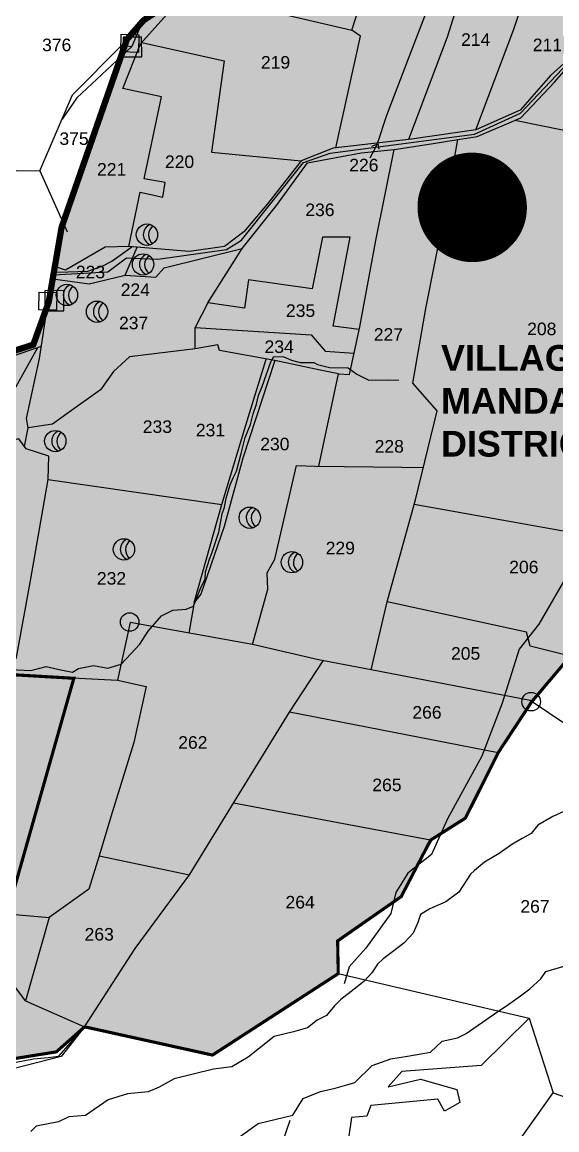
# Model space of a CAD drawing. Header units: inches. Extents: x 201585 to 225365, y 1598878 to 1613111.
# Drawn here: x 209596 to 210278, y 1604955 to 1606367 of the extents above; entities that cross this region are included whole.
import ezdxf
from ezdxf.enums import TextEntityAlignment as Align

# ---------------------------------------------------------------- set-up
doc = ezdxf.new("R2010")
doc.units = ezdxf.units.IN
doc.header["$LTSCALE"] = 15
doc.header["$MEASUREMENT"] = 0
doc.linetypes.add('DASHED2', pattern=[0.375, 0.25, -0.125])
for name, color, linetype in [('BOUNDRY STONES', 240, 'Continuous'), ('PLOT', 7, 'Continuous'), ('PLOTS', 7, 'Continuous'), ('PLOTS NO', 7, 'Continuous'), ('ROADS', 1, 'Continuous'), ('STREAMS', 4, 'Continuous'), ('TEXT', 1, 'Continuous'), ('text2', 7, 'Continuous'), ('VILLAGE BOUNDARY STONES', 1, 'Continuous'), ('VILLAGE BOUNDRY', 5, 'Continuous'), ('wells', 7, 'Continuous'), ('WUA13', 3, 'Continuous')]:
    doc.layers.add(name, color=color, linetype=linetype)
doc.styles.get("Standard").update_dxf_attribs({"font": 'arial.ttf'})

msp = doc.modelspace()

# ---------------------------------------------------------------- hatches: boundary and pattern name
at = {"layer": 'PLOTS NO', "true_color": 0x105689}
h = msp.add_hatch(color=146, dxfattribs=at)
h.dxf.hatch_style = 1
h.paths.add_polyline_path([(209676.1, 1605085.9), (209640, 1605054), (209519, 1605034.5), (209312.9, 1605047.3), (209238.2, 1605067.1), (209188.8, 1605091.7), (209160.8, 1605117.3), (209096.2, 1605164.8), (209109.1, 1605205), (209399.2, 1605104.8), (209456, 1605092.7), (209499.4, 1605199), (209514.3, 1605235.5), (209577.1, 1605229.5), (209662.3, 1605530.2), (209578.2, 1605535.1), (209556.8, 1605493.6), (209528.5, 1605497.7), (209461, 1605507.6), (209393.5, 1605517.5), (209260.9, 1605540.8), (209246.6, 1605541), (209289.8, 1605610.1), (209303.9, 1605624.8), (209316.8, 1605648.9), (209339.1, 1605820.3), (209345.1, 1605866.8), (209404, 1605877.4), (209437.7, 1605899.6), (209525.9, 1605926), (209611.7, 1605954.3), (209628.8, 1606004.8), (209636.8, 1606048.1), (209646.7, 1606105.1), (209659.8, 1606142.8), (209705.2, 1606273.3), (209730, 1606344.7), (209751.1, 1606368.9), (209806.9, 1606405.5), (209827.7, 1606479.1), (209879.7, 1606528.8), (209938.5, 1606622.6), (209966.9, 1606656.8), (210017.9, 1606704.4), (210055.8, 1606723.8), (210082.2, 1606748), (210108.4, 1606809.7), (210147.2, 1606913.4), (210183.9, 1607020.8), (210214.9, 1606982.5), (210298.6, 1606911.6), (210340.6, 1606862.4), (210429.5, 1606781.3), (210482.5, 1606736.3), (210574.9, 1606687.2), (210575.6, 1606670.4), (210578.1, 1606624.3), (210560.8, 1606533.1), (210544, 1606482.3), (210538.7, 1606466.3), (210535.3, 1606457), (210515, 1606401.6), (210493.1, 1606332.2), (210440.4, 1606197.6), (210432.5, 1606078.7), (210423.2, 1605819.7), (210423.4, 1605725.4), (210419.6, 1605694.3), (210403.4, 1605601.3), (210398.9, 1605532.3), (210295.3, 1605558.3), (210246.3, 1605500.4), (210203.4, 1605435.3), (210161.7, 1605352), (210117.1, 1605323.8), (210079.8, 1605251.9), (209998.7, 1605195.4), (209999.5, 1605153.7), (209839.1, 1605049.9)])
at = {"layer": 'PLOTS NO', "true_color": 0xafd9aa}
h = msp.add_hatch(dxfattribs=at)
h.set_pattern_fill('ANSI31', color=9)
h.set_pattern_definition([(45, (0, 0), (-0.088388347648, 0.088388347648), [])])
h.paths.add_polyline_path([(208994.5, 1604062.4), (208962.5, 1603927.4), (208927.7, 1603919.3), (208790.8, 1603935), (208688.9, 1603951.7), (208521.7, 1603996.6), (208430.3, 1604026.5), (208389.5, 1604029.4), (208303.1, 1604039.5), (208183.5, 1604076), (208068, 1604112.4), (208000.2, 1604139.5), (208025.4, 1604297.9), (208064.7, 1604545.2), (208145.6, 1604794.4), (208169.9, 1604846.5), (208194.2, 1604898.6), (208238.4, 1604962.7), (208285.4, 1605000.6), (208319.1, 1605021.8), (208434.6, 1605082.4), (208437.1, 1605090.6), (208394, 1605097.7), (208330, 1605090.8), (208292.6, 1605065.6), (208266.4, 1605072.3), (208212.8, 1605121.6), (208215.3, 1605133.9), (208233.3, 1605168), (208320.1, 1605215.9), (208366.4, 1605231.4), (208540.9, 1605246.8), (208602.4, 1605237.7), (208641.2, 1605283.2), (208698.7, 1605319.3), (208755.9, 1605365.7), (208781.3, 1605373), (208801.6, 1605386.2), (208813.4, 1605401.9), (208859.5, 1605448.6), (208919.6, 1605485.4), (209000.2, 1605519.6), (209078.7, 1605545.6), (209137.5, 1605565.1), (209163, 1605586.6), (209232.4, 1605613), (209303.9, 1605624.8), (209289.8, 1605610.1), (209246.6, 1605541), (209260.9, 1605540.8), (209393.5, 1605517.5), (209461, 1605507.6), (209528.5, 1605497.7), (209556.8, 1605493.6), (209578.2, 1605535.1), (209662.3, 1605530.2), (209577.1, 1605229.5), (209514.3, 1605235.5), (209456, 1605092.7), (209399.2, 1605104.8), (209109.1, 1605205), (209096.2, 1605164.8), (209094.5, 1605155.7), (209171.6, 1605094.8), (209201.3, 1605068.7), (209269.2, 1605047.5), (209308.3, 1605041.9), (209272.9, 1604912.1), (209226.2, 1604916.9), (209132.8, 1604929.9), (209127.6, 1604883.6), (209171, 1604879.6), (209146.2, 1604771.7), (209138.2, 1604697), (209119.4, 1604675.4), (209107.5, 1604650), (209105.9, 1604611.7), (209100.5, 1604567.5), (209085.3, 1604535.7), (209075.6, 1604513.6), (209078.9, 1604481.7), (209067.9, 1604443.3), (209066.2, 1604408.8), (209051.5, 1604365.7), (209046.4, 1604337.2), (209031.7, 1604308.7), (209031.7, 1604266.4), (209021.3, 1604231.9), (209018.7, 1604194.8), (209001.4, 1604156.8), (208999.7, 1604102.5)])
at = {"layer": 'text2'}
h = msp.add_hatch(dxfattribs=at)
h.set_pattern_fill('ANSI31', color=5)
h.set_pattern_definition([(45, (19306.84832, -6548.07756), (-0.088388347648, 0.088388347648), [])])
edge = h.paths.add_edge_path()
edge.add_arc((210170.3, 1606130.5), 69.1, 0, 360)
h.paths.add_polyline_path([(210091.6, 1606099.5), (210248.9, 1606099.5), (210248.9, 1606161.6), (210091.6, 1606161.6)], flags=9)

# ---------------------------------------------------------------- linework, layer by layer
at = {"layer": 'BOUNDRY STONES', "color": 1}
for points in [[(209722.8, 1606351.1), (209745.4, 1606350.6), (209744.9, 1606328.1), (209722.3, 1606328.6)], [(209618.1, 1606022.3), (209640.7, 1606021.8), (209640.2, 1605999.3), (209617.6, 1605999.8)]]:
    msp.add_lwpolyline(points, close=True, dxfattribs=at)
for centre in [(209733.5, 1605601.9), (210245.5, 1605500.4)]:
    msp.add_circle(centre, 11.8, dxfattribs=at)
at = {"layer": 'PLOT'}
for points in [[(209531.1, 1606250.7), (209576.1, 1606334.3), (209595, 1606404), (209619, 1606442.5), (209760.7, 1606393.2), (209736.1, 1606335.5)], [(208432.7, 1605977.6), (208464.5, 1606175.7), (208543.9, 1606163), (208550.4, 1606191.2), (208788.8, 1606136.4), (209052.9, 1606077.3), (209122.3, 1606101.3), (209183.7, 1606094.2), (209185.6, 1606110.7), (209274.1, 1606089.2), (209268.7, 1606067), (209296, 1606082.9), (209326.7, 1606087.3), (209334.1, 1606107.8), (209386.5, 1606105.2), (209505.6, 1606255.9), (209531.1, 1606250.7), (209506.6, 1606198.7), (209588.5, 1606177.7), (209618.9, 1606177.1), (209660.5, 1606274), (209723.6, 1606337.2), (209736.1, 1606335.5)], [(209736.1, 1606335.5), (209666, 1606270.1), (209647.3, 1606243.1)], [(209618.9, 1606177.1), (209653.9, 1606099.4)]]:
    msp.add_lwpolyline(points, dxfattribs=at)
at = {"layer": 'PLOTS'}
for points in [[(210214.9, 1606768.7), (210177.4, 1606616.1), (210149.1, 1606517.2), (210136, 1606442.7), (210091.8, 1606327.5), (210061.1, 1606247.5), (210049.7, 1606212.6)], [(210089.5, 1606217.3), (210138.6, 1606348), (210170.6, 1606449.5), (210248.8, 1606433.8), (210273.4, 1606533.4), (210285.4, 1606601.3), (210325.8, 1606764.1)], [(209732.5, 1606080.5), (209746.9, 1606149.7), (209775.7, 1606143.7), (209778.8, 1606162.4), (209751.8, 1606167), (209774.3, 1606271.2), (209724.6, 1606282), (209747.4, 1606338.9), (209806.9, 1606405.5), (210017, 1606356.3), (210060.3, 1606490.4), (209875.8, 1606525)], [(210538.7, 1606466.3), (210423.9, 1606426), (210418.5, 1606413.4), (210356.7, 1606376.4), (210330.2, 1606352.6), (210270, 1606298.6), (210231.5, 1606254.5), (210174.9, 1606229.2), (210092.8, 1606217.6), (209992.8, 1606205.9), (209952, 1606189.8), (209909.2, 1606135.1), (209879.3, 1606099.5), (209854.5, 1606080.5), (209809.3, 1606074.2), (209732.5, 1606080.5), (209702.4, 1606079.9), (209651.7, 1606050.4), (209638, 1606055)], [(210174.9, 1606229.2), (210223.3, 1606357.6), (210248.8, 1606433.8)], [(209996.5, 1606206.3), (210028, 1606348.9), (210017, 1606356.3)], [(209748.9, 1606340.6), (209854, 1606317.3), (209838, 1606200.7), (209952, 1606189.8)], [(209727.8, 1606044), (209767, 1606041.7), (209777.6, 1606053.6), (209877.1, 1606077.9), (209920.9, 1606132.9), (209960.2, 1606187.4), (210028.9, 1606200.1), (210070.9, 1606204.3), (210118, 1606211.7), (210152.1, 1606217.1), (210176.7, 1606221), (210232.4, 1606244.5), (210275.1, 1606290.1), (210304.9, 1606324.1)], [(210440.4, 1606197.6), (210224.6, 1606241.2)], [(210440.4, 1606197.6), (210432.5, 1606078.7), (210426.8, 1605919), (210423.2, 1605819.7), (210423.4, 1605725.4), (210418.9, 1605689.2), (210403.4, 1605601.3), (210398.9, 1605532.3), (210244.3, 1605571.2), (210239.7, 1605589.2), (210061.8, 1605627.8), (210086.4, 1605716.3), (210097.9, 1605757.5), (210125.6, 1605871.2), (210094.8, 1605906.6), (210111.3, 1606001.6), (210135.2, 1606123.7), (210152.1, 1606217.1)], [(209974.9, 1605800.7), (209999.6, 1605918.1), (210013.9, 1605917.6), (210027, 1605978.3), (210047.6, 1606088.1), (210070.9, 1606204.3)], [(210026.2, 1605974.7), (209992.9, 1605979.1), (210014.6, 1606092.6), (209979.6, 1606092.7), (209966.4, 1606026.7), (209885, 1606038.3), (209879.8, 1606002.1), (209833.2, 1606008.8), (209877.1, 1606077.9)], [(209635.4, 1606039.6), (209681.8, 1606032.9), (209727.8, 1606044), (209743.2, 1606079.6)], [(209816.9, 1605950), (209733.4, 1605939.8), (209712.7, 1605921.4), (209696.5, 1605898.1), (209653.5, 1605867.2), (209635, 1605854), (209604.2, 1605849.6), (209602.1, 1605861.4), (209618.6, 1605937.8), (209629.2, 1606006.9)], [(209833.2, 1606008.8), (209816.9, 1605977.3), (209964.8, 1605967.9), (209982.7, 1605947.1), (210019.8, 1605944.7)], [(209999.6, 1605918.1), (209976.3, 1605923), (209918.6, 1605935.1), (209848.2, 1605948.1), (209846.1, 1605955.3), (209816.9, 1605950), (209816.9, 1605977.3)], [(209391.5, 1605867.1), (209443.1, 1605886.8), (209472, 1605905.7), (209527.2, 1605921.8), (209611.4, 1605950.2), (209621, 1605953.4)], [(209629.5, 1605783.7), (209851.1, 1605751.8), (209881.7, 1605852.8), (209907.4, 1605937.2)], [(209918.6, 1605935.1), (209878, 1605810.7), (209854, 1605723.7), (209824.3, 1605637.5), (209815.9, 1605626.6), (209809, 1605587.9)], [(209599.2, 1605825.7), (209604.2, 1605849.6)], [(209528.5, 1605497.7), (209556.8, 1605493.6), (209578.2, 1605535.1), (209589.2, 1605556.5), (209607.4, 1605657), (209629.5, 1605783.7), (209630.4, 1605813.5), (209601.5, 1605822.7), (209592.2, 1605835.3), (209529.5, 1605820.1), (209465.4, 1605752), (209419.1, 1605717.9), (209374.2, 1605661.8), (209342.7, 1605658.8), (209303, 1605604.9), (209259.7, 1605541)], [(209890.3, 1605573.3), (209909.7, 1605644), (209908.9, 1605664.5), (209918.7, 1605681.9), (209931.4, 1605737.4), (209946.1, 1605801.5), (209970.6, 1605800.7), (210080.7, 1605799.5), (210108.1, 1605799.1)], [(209815.9, 1605626.6), (209851.1, 1605751.8)], [(210096.4, 1605752), (210419.6, 1605694.3)], [(210041.3, 1605540.8), (210061.8, 1605627.8)], [(210787.1, 1605397), (210620.4, 1605401.5), (210448.9, 1605404.9), (210390.4, 1605406), (210338.8, 1605438.3), (210244.3, 1605501.7), (210041.3, 1605540.8), (209974.1, 1605553.8), (209890.3, 1605573.3), (209734.2, 1605601.4), (209718, 1605527.6), (209754.4, 1605519.6), (209738.8, 1605448.5), (209709.7, 1605353.4), (209694.6, 1605304), (209809.9, 1605279.6), (209867.4, 1605373.1), (209937.2, 1605486.8), (209980.3, 1605552.6)], [(210295.3, 1605558.3), (210246.3, 1605500.4), (210203.4, 1605435.3), (209937.2, 1605486.8)], [(209578.2, 1605535.1), (209718, 1605527.6)], [(210203.4, 1605435.3), (210161.7, 1605352), (210117.1, 1605323.8), (209865.9, 1605370.8)], [(209694.6, 1605304), (209681.6, 1605261.5), (209631, 1605225.1), (209600.7, 1605118.9), (209676.1, 1605085.9), (209646.3, 1605047.9), (209583.4, 1605031.9), (209528, 1605026.8), (209362, 1605038.2), (209308.3, 1605041.9), (209269.2, 1605047.5), (209201.3, 1605068.7), (209171.6, 1605094.8), (209094.5, 1605155.7), (209016, 1605218.4), (208981, 1605229.1), (208947, 1605276), (208927.7, 1605342.1), (208922.8, 1605360.2), (208906.2, 1605377.4), (208880.7, 1605391.1), (208821.9, 1605410.5)], [(210119.6, 1605325.4), (210079.8, 1605251.9), (209998.7, 1605195.4), (209999.5, 1605153.7), (209839.1, 1605049.9), (209676.1, 1605085.9), (209740.6, 1605185.9), (209809.9, 1605279.6)], [(209600.7, 1605118.9), (209548.2, 1605188.9), (209499, 1605199.1), (209514.3, 1605235.5), (209631, 1605225.1)], [(209312.9, 1605047.3), (209519, 1605034.5), (209640, 1605054), (209676.1, 1605085.9)]]:
    msp.add_lwpolyline(points, dxfattribs=at)
at = {"layer": 'PLOTS NO'}
for points in [[(210049.2, 1606211), (210039.7, 1606193.4)], [(210042.2, 1606208.6), (210050.1, 1606211.4), (210051.2, 1606204.8)]]:
    msp.add_lwpolyline(points, dxfattribs=at)
at = {"layer": 'ROADS', "color": 1}
for points in [[(209636.2, 1606044.5), (209705.5, 1606048.5), (209729.4, 1606066.2), (209769.4, 1606064.4), (209857, 1606076.6), (209876.3, 1606088.5), (209955.3, 1606187.6), (209989.3, 1606199.4), (210173.4, 1606224), (210231.9, 1606250.7), (210285.6, 1606307.2), (210309.6, 1606331), (210362.6, 1606375.1), (210421.9, 1606410.2), (210429.4, 1606424.3), (210518.6, 1606454.3), (210542.2, 1606462.2), (210568.5, 1606523.5), (210578.2, 1606546)], [(209253.2, 1605541), (209306.9, 1605620.8), (209329.9, 1605651.3), (209345.5, 1605662.5), (209374.6, 1605669), (209411.2, 1605712.9), (209427.6, 1605729), (209468.8, 1605759.5), (209528.4, 1605824.4), (209571.8, 1605871.4), (209616.2, 1605951.8)], [(210433, 1605916.4), (210420.6, 1605912.6), (210401.7, 1605844.5), (210338, 1605742.3), (210255.3, 1605599.1), (210230.2, 1605567.5), (210208.7, 1605498.5), (210182.8, 1605430.9), (210138.6, 1605351), (210118.3, 1605305.7), (210088.3, 1605281.8), (210072.8, 1605257.2), (210066.5, 1605230.5), (210034.8, 1605186.1), (210013.4, 1605162.3), (210006.9, 1605140.6)], [(209913.7, 1604894.9), (209938.3, 1604966.8)]]:
    msp.add_lwpolyline(points, dxfattribs=at)
at = {"layer": 'STREAMS', "color": 4}
for points in [[(209636.8, 1606048.1), (209654.6, 1606048.5), (209680.2, 1606049.2), (209698.3, 1606055.4), (209710.9, 1606061.9), (209736.1, 1606080.2)], [(209591.5, 1605947.2), (209599.4, 1605949.7), (209605.1, 1605951.9), (209611.7, 1605954.3), (209613.4, 1605955.2), (209628.8, 1606004.8)], [(209581.4, 1605541.3), (209607.3, 1605540.3), (209627.1, 1605545.3), (209643.8, 1605541.5), (209660.8, 1605538.2), (209668.2, 1605542.7), (209687.6, 1605546.6), (209705.5, 1605543), (209722.6, 1605548.4), (209734.9, 1605561.4), (209746.6, 1605573.8), (209756.9, 1605590.4), (209773.9, 1605610), (209788.5, 1605616.9), (209805.7, 1605618.1), (209815.1, 1605622.1), (209823.8, 1605644.7), (209829.9, 1605656.9), (209830.1, 1605665.7), (209833.1, 1605675.1), (209835.5, 1605682.2), (209838.4, 1605689.7), (209847.1, 1605716.6), (209851.5, 1605739.7), (209854.4, 1605748.5), (209856.7, 1605759.7), (209861.5, 1605776.8), (209865.6, 1605785.6), (209869.6, 1605794.1), (209875.8, 1605816.7), (209880.7, 1605837.1), (209887.6, 1605853.5), (209890.9, 1605867.1), (209895.3, 1605879.7), (209897.9, 1605890.7), (209902.6, 1605902.1), (209913.7, 1605933.5), (209917.5, 1605940.5), (209929.9, 1605940), (209939.9, 1605935.9), (209951.1, 1605932.7), (209968.3, 1605932.6), (209973, 1605930.1), (209988.4, 1605926.5), (210012, 1605926), (210023.3, 1605917.7), (210038.3, 1605910.3), (210063.6, 1605910.6), (210076.6, 1605910.3)], [(210287.2, 1605360.2), (210273, 1605354.2), (210254, 1605343.1), (210245.3, 1605332.4), (210234.2, 1605326), (210221, 1605318.2), (210204.9, 1605306.9), (210186, 1605295.8), (210173.1, 1605285.1), (210168.1, 1605280.3), (210153.1, 1605257.7), (210136.6, 1605245.4), (210116.3, 1605236.3), (210104.5, 1605228.9), (210100.8, 1605219.1), (210095.2, 1605205.2), (210083.2, 1605192.6), (210068.5, 1605181.3), (210056.7, 1605172.4), (210049.5, 1605165.9), (210042.2, 1605154.8), (210032.1, 1605143.8), (210019.9, 1605133.9), (210002.7, 1605120.7), (209994.7, 1605112.8), (209984.6, 1605100.3), (209972.8, 1605094.2), (209960.3, 1605084.7), (209942.6, 1605079.4), (209917.8, 1605073.7), (209884.8, 1605047.3), (209863.7, 1605034.8), (209840.4, 1605032.1), (209790.3, 1605019.4), (209771.1, 1605008.9), (209757.2, 1605003.2), (209730.7, 1605000.3), (209706.2, 1604992.8), (209677.1, 1604972.9), (209655.9, 1604971.2), (209642.8, 1604964.8), (209614.4, 1604959.1), (209607.6, 1604952.6)], [(209871.8, 1604944.3), (209897.3, 1604962.8), (209930.8, 1604970.7), (209941.5, 1604973.2), (209954.6, 1604994.5), (209976.9, 1605003.4), (209995.7, 1605007.8), (210010.5, 1605012.1), (210020.8, 1605015.1), (210042.6, 1605036.4), (210066.6, 1605044.9), (210087.8, 1605048.3), (210117.2, 1605053.4), (210132, 1605067.6), (210151.5, 1605071.7), (210162.4, 1605077.2), (210198.7, 1605102.3), (210216.9, 1605114.9), (210231.7, 1605125.5), (210243.9, 1605134.2), (210258, 1605147.2), (210264.4, 1605156.5), (210299.1, 1605166.7)], [(209999.5, 1605153.7), (210243, 1605097.1), (210273.4, 1605001.9), (210313.4, 1604987.6), (210337.1, 1605061.8)], [(210243, 1605097.1), (210181.8, 1605036.7), (210080.5, 1605028.8), (210063.3, 1605009.6), (210104.3, 1605019.2), (210150.9, 1605006.2), (210154.5, 1604989.4), (210135, 1604978.4), (210126.5, 1604993.5), (210040.9, 1604985.6), (210035.9, 1604971.9), (210016.6, 1604970.5), (210003.3, 1604879.4)], [(209577.9, 1605038.6), (209610.7, 1605045.1), (209629.4, 1605047), (209643.1, 1605048.4), (209676.1, 1605085.9)], [(210138.8, 1604884.1), (210145.2, 1604912.3), (210227.6, 1604937.3), (210273.4, 1605001.9)]]:
    msp.add_lwpolyline(points, dxfattribs=at)
at = {"layer": 'VILLAGE BOUNDARY STONES'}
for points in [[(209748.8, 1606347.5), (209725.3, 1606347.5), (209725.3, 1606322.2), (209748.9, 1606322.2)], [(209649.7, 1606024.4), (209625.3, 1606024.3), (209625.3, 1605998.8), (209649.7, 1605998.8)]]:
    msp.add_lwpolyline(points, close=True, dxfattribs=at)
at = {"layer": 'VILLAGE BOUNDRY', "linetype": 'DASHED2', "ltscale": 8, "const_width": 8}
msp.add_lwpolyline([(209517.7, 1605925.5), (209610.6, 1605955.5), (209630.3, 1606009.9), (209646.7, 1606105.1), (209659.8, 1606142.8), (209705.2, 1606273.3), (209730, 1606344.7), (209751.1, 1606368.9), (209785.5, 1606391.5)], dxfattribs=at)
at = {"layer": 'wells', "color": 0}
for centre in [(209755.6, 1606095.7), (209750.6, 1606057.7), (209653.5, 1606018.8), (209691.9, 1605997.5), (209638.7, 1605832.5), (209886.7, 1605734.9), (209726.2, 1605694.5), (209940.4, 1605678.2)]:
    msp.add_circle(centre, 13.6, dxfattribs=at)
for centre, start, end in [((209764.5, 1606095.8), 109.888, 251.3113), ((209771.1, 1606095.4), 123.8119, 234.0755), ((209759.6, 1606057.8), 109.888, 251.3113), ((209766.2, 1606057.4), 123.8119, 234.0755), ((209662.4, 1606018.9), 109.888, 251.3113), ((209669, 1606018.5), 123.8119, 234.0755), ((209700.8, 1605997.6), 109.888, 251.3113), ((209707.4, 1605997.2), 123.8119, 234.0755), ((209647.7, 1605832.6), 109.888, 251.3113), ((209654.2, 1605832.3), 123.8119, 234.0755), ((209895.7, 1605735), 109.888, 251.3113), ((209902.2, 1605734.6), 123.8119, 234.0755), ((209735.2, 1605694.6), 109.888, 251.3113), ((209741.7, 1605694.3), 123.8119, 234.0755), ((209949.3, 1605678.3), 109.888, 251.3113), ((209955.9, 1605677.9), 123.8119, 234.0755)]:
    msp.add_arc(centre, 13.6, start, end, dxfattribs=at)
at = {"layer": 'WUA13', "color": 17, "const_width": 4}
for points in [[(209525.9, 1605926), (209611.7, 1605954.3), (209628.8, 1606004.8), (209636.8, 1606048.1), (209646.7, 1606105.1), (209659.8, 1606142.8), (209705.2, 1606273.3), (209730, 1606344.7), (209751.1, 1606368.9)], [(210295.3, 1605558.3), (210246.3, 1605500.4), (210203.4, 1605435.3), (210161.7, 1605352), (210117.1, 1605323.8), (210079.8, 1605251.9), (209998.7, 1605195.4), (209999.5, 1605153.7), (209839.1, 1605049.9), (209676.1, 1605085.9)], [(209578.2, 1605535.1), (209662.3, 1605530.2), (209577.1, 1605229.5)], [(209577.1, 1605229.5), (209662.3, 1605530.2), (209578.2, 1605535.1)], [(209676.1, 1605085.9), (209640, 1605054), (209519, 1605034.5)]]:
    msp.add_lwpolyline(points, dxfattribs=at)

# ---------------------------------------------------------------- texts
at = {"layer": 'PLOTS NO'}
for s, p in [('376', (209621.8, 1606329.6)), ('214', (210156.1, 1606336.4)), ('211', (210247.5, 1606329.6)), ('219', (209900.9, 1606307.4)), ('375', (209643.9, 1606210.1)), ('220', (209778.5, 1606180.7)), ('226', (210013.5, 1606176.4)), ('221', (209691.9, 1606171)), ('236', (209957.5, 1606119.4)), ('223', (209664.9, 1606040.1)), ('224', (209722.1, 1606017.5)), ('235', (209932.8, 1605990.9)), ('237', (209719.9, 1605975.2)), ('208', (210240.4, 1605967.6)), ('227', (210044.8, 1605960.5)), ('234', (209905.5, 1605944.9)), ('233', (209750.2, 1605843)), ('231', (209817.9, 1605838.6)), ('230', (209900, 1605820.8)), ('228', (210045.9, 1605817.9)), ('229', (209983.5, 1605688.3)), ('206', (210217.5, 1605664)), ('232', (209691.7, 1605649.6)), ('205', (210143.3, 1605553.9)), ('266', (210094, 1605478.8)), ('262', (209795.4, 1605440.4)), ('265', (210042.9, 1605386.3)), ('264', (209932.2, 1605236.8)), ('267', (210231.7, 1605231.4)), ('263', (209676, 1605195.9))]:
    msp.add_text(s, height=16, dxfattribs=at).set_placement(p)
at = {"layer": 'PLOTS NO', "color": 1}
msp.add_text('TC10', height=40, dxfattribs=at).set_placement((210170.3, 1606130.5), align=Align.MIDDLE_CENTER)
at = {"layer": 'TEXT', "insert": (210130.5, 1605955), "char_height": 32.812, "width": 781.689, "attachment_point": 1}
msp.add_mtext('\\pxql;{\\fArial|b1|i0|c0|p34;\\C1;VILLAGE NAME :\\C5;  PALURU \\P\\C1;MANDAL             : \\C5;THONDURU \\P\\C1;DISTRICT            : \\C5;YSR DISTRICT}', dxfattribs=at)

doc.saveas('drawing.dxf')
